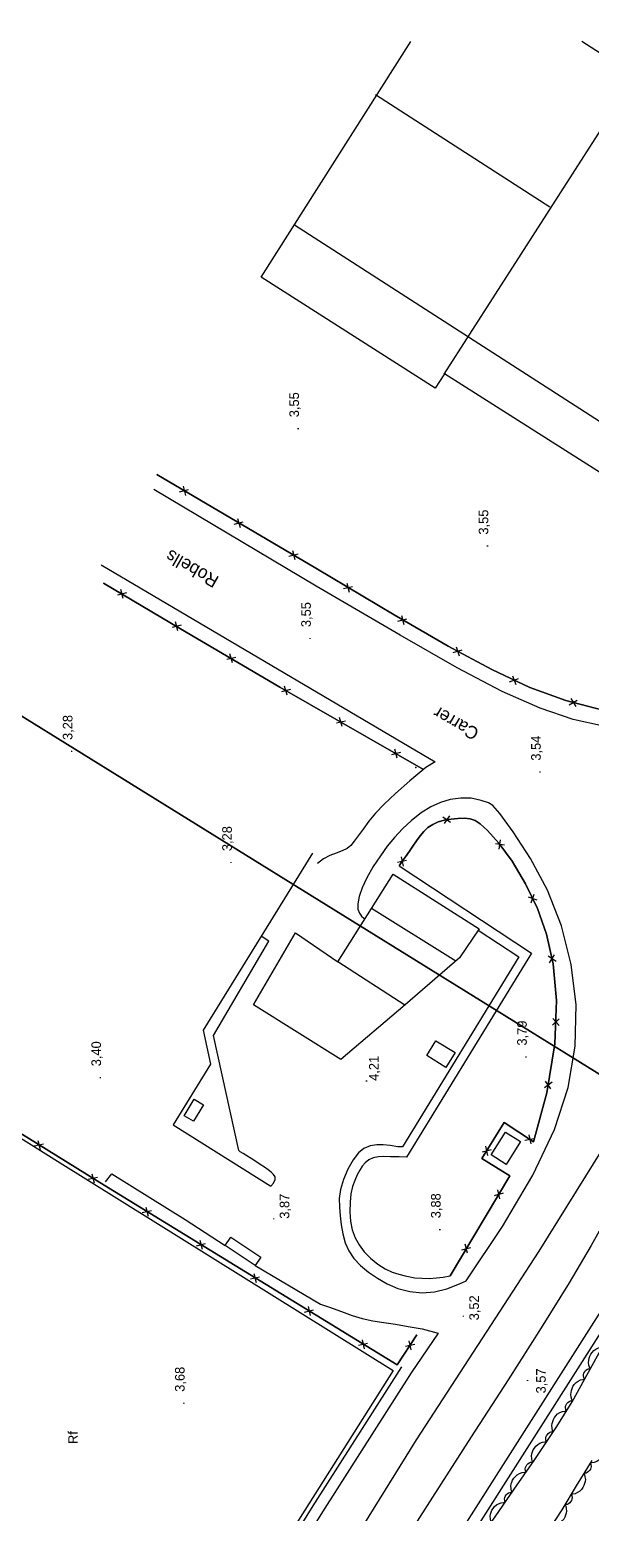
# Model space of a CAD drawing. Extents: x 731154 to 731744, y 4379381 to 4380408.
# Drawn here: x 731353.3 to 731441, y 4379970.3 to 4380201.9 of the extents above; entities that cross this region are included whole.
import ezdxf

# ---------------------------------------------------------------- set-up
doc = ezdxf.new("R2010")
doc.units = 0
doc.layers.get('0').update_dxf_attribs({"linetype": 'CONTINUOUS'})
for name, color, linetype in [('1', 7, 'CONTINUOUS'), ('3', 7, 'CONTINUOUS'), ('36', 7, 'CONTINUOUS'), ('48', 7, 'CONTINUOUS'), ('50', 7, 'CONTINUOUS'), ('51', 7, 'CONTINUOUS'), ('53', 7, 'CONTINUOUS'), ('PATTERN_CLASS', 7, 'CONTINUOUS')]:
    doc.layers.add(name, color=color, linetype=linetype)

msp = doc.modelspace()

# ---------------------------------------------------------------- linework, layer by layer
at = {"layer": '1', "color": 0, "linetype": 'CONTINUOUS'}
for p, q in [((731389.44, 4380163.23), (731412.79, 4380200)), ((731376.7, 4380129.71), (731378.11, 4380130.06)), ((731377.23, 4380130.58), (731377.61, 4380129.17)), ((731385.23, 4380124.69), (731386.64, 4380125.04)), ((731385.76, 4380125.56), (731386.14, 4380124.15)), ((731393.76, 4380119.67), (731395.18, 4380120.02)), ((731394.3, 4380120.54), (731394.68, 4380119.13)), ((731402.27, 4380114.62), (731403.69, 4380114.96)), ((731402.81, 4380115.48), (731403.18, 4380114.07)), ((731368.43, 4380113.94), (731367.01, 4380113.59)), ((731367.89, 4380113.07), (731367.52, 4380114.48)), ((731411.31, 4380110.42), (731411.7, 4380109.02)), ((731376.95, 4380108.9), (731375.54, 4380108.55)), ((731376.41, 4380108.03), (731376.04, 4380109.44)), ((731410.78, 4380109.55), (731412.19, 4380109.91)), ((731419.89, 4380105.51), (731420.32, 4380104.12)), ((731385.48, 4380103.87), (731384.06, 4380103.52)), ((731384.94, 4380103), (731384.56, 4380104.41)), ((731419.39, 4380104.62), (731420.79, 4380105.03)), ((731428.67, 4380101), (731429.17, 4380099.63)), ((731394.01, 4380098.86), (731392.6, 4380098.49)), ((731393.48, 4380097.99), (731393.09, 4380099.39)), ((731428.21, 4380100.08), (731429.59, 4380100.56)), ((731437.51, 4380096.45), (731438.77, 4380097.17)), ((731437.79, 4380097.43), (731438.54, 4380096.18)), ((731402.6, 4380093.94), (731401.19, 4380093.58)), ((731402.08, 4380093.07), (731401.68, 4380094.47)), ((731410.67, 4380088.15), (731410.27, 4380089.55)), ((731411.19, 4380089.03), (731409.78, 4380088.66)), ((731418.99, 4380078.12), (731417.79, 4380078.94)), ((731418.84, 4380079.12), (731417.98, 4380077.94)), ((731426.6, 4380073.94), (731426.79, 4380075.39)), ((731427.43, 4380074.54), (731425.99, 4380074.76)), ((731412.13, 4380072.15), (731410.71, 4380071.83)), ((731411.29, 4380072.72), (731411.57, 4380071.29)), ((731432.51, 4380065.95), (731431.14, 4380066.46)), ((731431.58, 4380065.53), (731432.06, 4380066.91)), ((731435.46, 4380056.41), (731434.24, 4380057.21)), ((731434.46, 4380056.21), (731435.23, 4380057.45)), ((731434.9, 4380046.47), (731435.96, 4380047.47)), ((731435.92, 4380046.42), (731434.94, 4380047.49)), ((731433.66, 4380036.73), (731434.84, 4380037.59)), ((731434.67, 4380036.54), (731433.83, 4380037.74)), ((731431.19, 4380029.34), (731431.5, 4380027.92)), ((731354.02, 4380027.61), (731355.44, 4380027.93)), ((731354.58, 4380028.46), (731354.92, 4380027.05)), ((731423.96, 4380026.69), (731425.37, 4380027.03)), ((731424.81, 4380026.13), (731424.49, 4380027.55)), ((731430.61, 4380028.5), (731432.04, 4380028.79)), ((731362.44, 4380022.4), (731363.86, 4380022.72)), ((731362.99, 4380023.25), (731363.34, 4380021.84)), ((731425.84, 4380019.89), (731427.25, 4380020.26)), ((731426.7, 4380019.35), (731426.36, 4380020.76)), ((731370.88, 4380017.21), (731372.29, 4380017.53)), ((731371.43, 4380018.07), (731371.78, 4380016.65)), ((731379.86, 4380012.89), (731380.22, 4380011.48)), ((731379.31, 4380012.03), (731380.73, 4380012.36)), ((731420.77, 4380011.38), (731422.18, 4380011.75)), ((731421.64, 4380010.84), (731421.29, 4380012.26)), ((731387.75, 4380006.85), (731389.17, 4380007.18)), ((731388.3, 4380007.71), (731388.65, 4380006.3)), ((731396.19, 4380001.67), (731397.61, 4380002)), ((731396.74, 4380002.53), (731397.09, 4380001.12)), ((731404.63, 4379996.5), (731406.05, 4379996.82)), ((731405.18, 4379997.35), (731405.53, 4379995.94)), ((731411.97, 4379996.34), (731413.4, 4379996.65)), ((731412.82, 4379995.76), (731412.53, 4379997.19))]:
    msp.add_line(p, q, dxfattribs=at)
for points in [[(731327.65, 4379803.55), (731344.28, 4379837.3), (731363.59, 4379872.78), (731391.14, 4379920.03), (731420.09, 4379966.58), (731447.8, 4380010.21), (731471.68, 4380048.21), (731502.19, 4380096.4), (731528.62, 4380138.02), (731567.83, 4380200)], [(731329.26, 4379802.75), (731345.88, 4379836.46), (731365.16, 4379871.9), (731392.68, 4379919.1), (731421.61, 4379965.62), (731449.32, 4380009.26), (731473.2, 4380047.26), (731503.71, 4380095.44), (731530.14, 4380137.06), (731569.95, 4380200)], [(731451.4, 4380200), (731493.77, 4380172.85), (731489.69, 4380166.26), (731495.87, 4380162.2), (731484.91, 4380144.46), (731488.29, 4380142.1), (731485.75, 4380138.39), (731482.28, 4380140.42), (731471.71, 4380123.75), (731465.47, 4380127.96), (731460.74, 4380121.01), (731418.05, 4380148.15), (731416.59, 4380145.9), (731389.44, 4380163.23)], [(731373.15, 4380132.4), (731397.95, 4380117.81), (731410.17, 4380110.5), (731418.6, 4380105.63), (731425.46, 4380101.96), (731431.37, 4380099.17), (731436.98, 4380097.12), (731442.75, 4380095.63)], [(731442.85, 4380093.12), (731438.15, 4380094.17), (731432.99, 4380095.92), (731427.07, 4380098.56), (731420.04, 4380102.26), (731411.12, 4380107.34), (731398.01, 4380115), (731372.66, 4380130.06)], [(731364.44, 4380118.34), (731416.57, 4380087.56), (731415.11, 4380086.66), (731412.64, 4380084.61), (731410.39, 4380082.62), (731408.61, 4380080.94), (731407.28, 4380079.54), (731406.24, 4380078.29), (731405.33, 4380077.08), (731404.57, 4380076.01), (731403.97, 4380075.17), (731403.43, 4380074.53), (731402.83, 4380074.04), (731402.09, 4380073.65), (731401.15, 4380073.3), (731400.13, 4380072.92), (731399.17, 4380072.41), (731398.24, 4380071.69)], [(731414.77, 4380086.38), (731392.35, 4380099.21), (731376.86, 4380108.35), (731364.84, 4380115.46)], [(731423.3, 4380061.27), (731429.64, 4380057.11), (731411.47, 4380027.44), (731410.76, 4380027.46), (731409.54, 4380027.67), (731408.45, 4380027.8), (731407.48, 4380027.78), (731406.46, 4380027.61), (731405.47, 4380027.21), (731404.6, 4380026.51), (731403.78, 4380025.42), (731402.96, 4380023.96), (731402.26, 4380022.35), (731401.82, 4380020.83), (731401.63, 4380019.4), (731401.64, 4380018.03), (731401.77, 4380016.67), (731401.94, 4380015.27), (731402.18, 4380013.87), (731402.54, 4380012.5), (731403.1, 4380011.21), (731403.9, 4380010.05), (731404.94, 4380008.96), (731406.18, 4380007.92), (731407.57, 4380006.96), (731409.09, 4380006.06), (731410.78, 4380005.34), (731412.65, 4380004.87), (731414.58, 4380004.69), (731416.47, 4380004.82), (731418.42, 4380005.31), (731420.37, 4380006.07), (731421.45, 4380006.54), (731427.08, 4380015.01), (731431.85, 4380023.03), (731435.22, 4380030.15), (731437.33, 4380036.71), (731438.42, 4380043.17), (731438.58, 4380049.61), (731437.83, 4380055.94), (731436.29, 4380061.96), (731434.1, 4380067.52), (731431.49, 4380072.46), (731428.79, 4380076.62), (731426.68, 4380079.48), (731425.61, 4380080.73), (731424.9, 4380081.16), (731423.75, 4380081.55), (731422.23, 4380081.88), (731420.59, 4380081.92), (731418.95, 4380081.69), (731417.4, 4380081.23), (731415.89, 4380080.55), (731414.38, 4380079.59), (731412.9, 4380078.42), (731411.5, 4380077.12), (731410.23, 4380075.76), (731409.12, 4380074.39), (731408.04, 4380072.91), (731406.93, 4380071.21), (731405.92, 4380069.46), (731405.19, 4380067.88), (731404.74, 4380066.53), (731404.52, 4380065.41), (731404.53, 4380064.56), (731404.76, 4380063.94), (731405.1, 4380063.48), (731405.45, 4380063.14), (731405.61, 4380062.98)], [(731418.93, 4380007.31), (731428.24, 4380022.94), (731423.89, 4380025.63), (731427.37, 4380031.24), (731431.93, 4380028.26), (731434.03, 4380035.87), (731435.29, 4380043.54), (731435.54, 4380050.33), (731435.01, 4380056.02), (731433.99, 4380060.64), (731432.54, 4380064.67), (731430.71, 4380068.54), (731428.63, 4380072.05), (731426.53, 4380074.87), (731424.77, 4380076.84), (731423.62, 4380077.9), (731422.82, 4380078.39), (731422.04, 4380078.65), (731421.16, 4380078.76), (731420.15, 4380078.73), (731419.09, 4380078.64), (731418.04, 4380078.46), (731417.07, 4380078.19), (731416.21, 4380077.81), (731415.46, 4380077.31), (731414.83, 4380076.69), (731414.26, 4380076.01), (731413.68, 4380075.21), (731413.12, 4380074.42), (731412.56, 4380073.63), (731411.95, 4380072.76), (731411.51, 4380072.11), (731410.99, 4380071.31)], [(731397.43, 4380073.31), (731380.39, 4380045.66), (731381.52, 4380040.36), (731375.69, 4380030.9), (731390.94, 4380021.34), (731391.37, 4380021.79), (731391.61, 4380022.35), (731391.6, 4380022.79), (731391.38, 4380023.15), (731391, 4380023.52), (731390.51, 4380023.89), (731389.94, 4380024.28), (731389.29, 4380024.69), (731388.59, 4380025.15), (731387.87, 4380025.62), (731387.2, 4380026.06), (731386.61, 4380026.44), (731386.17, 4380026.71), (731385.96, 4380026.89), (731381.98, 4380044.83), (731390.62, 4380059.55), (731389.44, 4380060.34)], [(731410.99, 4380071.31), (731431.65, 4380057.71), (731412.13, 4380025.83), (731410.95, 4380025.91), (731409.63, 4380025.92), (731408.57, 4380025.94), (731407.73, 4380025.91), (731406.92, 4380025.75), (731406.21, 4380025.44), (731405.65, 4380024.98), (731405.22, 4380024.44), (731404.82, 4380023.8), (731404.43, 4380023.08), (731404.05, 4380022.23), (731403.7, 4380021.26), (731403.45, 4380020.12), (731403.3, 4380018.81), (731403.26, 4380017.33), (731403.37, 4380015.85), (731403.65, 4380014.51), (731404.09, 4380013.28), (731404.71, 4380012.15), (731405.51, 4380011.07), (731406.51, 4380010.06), (731407.63, 4380009.15), (731408.76, 4380008.41), (731409.87, 4380007.88), (731410.91, 4380007.57), (731411.9, 4380007.33), (731413.41, 4380007.04), (731414.52, 4380006.94), (731415.72, 4380006.93), (731416.8, 4380006.99), (731417.86, 4380007.12), (731418.93, 4380007.31)], [(731401.85, 4380041.09), (731388.25, 4380049.65), (731394.78, 4380060.86), (731401.41, 4380056.36), (731410.02, 4380070.03), (731423.47, 4380061.52), (731420.38, 4380056.96), (731411.91, 4380049.65), (731401.85, 4380041.09)], [(731316.9, 4380051.27), (731329.89, 4380043.16), (731364.94, 4380021.46), (731410.65, 4379993.41), (731413.73, 4379998.1)], [(731418.28, 4380039.87), (731415.29, 4380041.7), (731416.7, 4380044.02), (731419.7, 4380042.2), (731418.28, 4380039.87)], [(731392.17, 4379947.06), (731413.7, 4379981.71), (731432.84, 4380011.19), (731448.58, 4380036.5)], [(731377.42, 4380032.33), (731378.99, 4380034.91), (731380.43, 4380034.03), (731378.86, 4380031.45), (731377.42, 4380032.33)], [(731429.92, 4380028.29), (731427.68, 4380024.71), (731425.31, 4380026.19), (731427.56, 4380029.78), (731429.92, 4380028.29)], [(731365.13, 4380022.01), (731366.14, 4380023.25), (731377.56, 4380016.13), (731383.81, 4380012.05)], [(731443.43, 4380016.56), (731440.95, 4380012.05), (731437.5, 4380006.23), (731433.13, 4379999.21), (731427.96, 4379991.1), (731422.23, 4379982.19), (731416.15, 4379972.78), (731409.74, 4379962.69)], [(731388.5, 4380008.96), (731383.81, 4380012.05), (731384.67, 4380013.35), (731389.36, 4380010.26), (731388.5, 4380008.96)], [(731388.5, 4380008.96), (731398.7, 4380002.89), (731400.09, 4380002.42), (731401.95, 4380001.75), (731403.63, 4380001.14), (731405.19, 4380000.67), (731406.84, 4380000.32), (731408.59, 4380000.04), (731410.4, 4379999.76), (731412.37, 4379999.44), (731414.57, 4379999.03), (731417.08, 4379998.4), (731412.86, 4379992.17), (731398.99, 4379970.48), (731372.84, 4379928.29), (731352.82, 4379893.92), (731336.1, 4379863.98), (731325.95, 4379845.46), (731308.73, 4379810.77)], [(731411.34, 4379993.14), (731397.47, 4379971.44), (731371.3, 4379929.21), (731351.26, 4379894.82), (731334.52, 4379864.86), (731324.37, 4379846.32)]]:
    msp.add_lwpolyline(points, dxfattribs=at)
at = {"layer": '3', "color": 0, "linetype": 'CONTINUOUS'}
for p, q in [((731490.41, 4380167.43), (731439.49, 4380200)), ((731417.99, 4380148.07), (731447.96, 4380194.84)), ((731434.51, 4380174.16), (731407.3, 4380191.67)), ((731394.63, 4380171.42), (731464.42, 4380126.42)), ((731406.67, 4380064.71), (731419.82, 4380056.48)), ((731411.84, 4380049.59), (731401.41, 4380056.36))]:
    msp.add_line(p, q, dxfattribs=at)
at = {"layer": '51', "color": 0, "linetype": 'CONTINUOUS'}
msp.add_lwpolyline([(731318.06, 4380050.05), (731358.07, 4380024.98), (731410.01, 4379992.55), (731385.93, 4379954.46), (731357.19, 4379906.54), (731334.16, 4379866.36), (731291.94, 4379889.52), (731252.47, 4379912.14), (731229.26, 4379924.5)], dxfattribs=at)
at = {"layer": '53', "color": 0, "linetype": 'CONTINUOUS'}
for points in [[(731440.81, 4379992.84), (731440.69, 4379993.05), (731440.6, 4379993.4), (731440.54, 4379993.82), (731440.57, 4379994.13), (731440.64, 4379994.45), (731440.72, 4379994.76), (731440.87, 4379995.08), (731441.09, 4379995.38), (731441.35, 4379995.67), (731441.67, 4379995.89), (731442.06, 4379996.07), (731442.42, 4379996.16), (731442.67, 4379996.17), (731442.57, 4379996.43), (731442.51, 4379996.71), (731442.54, 4379996.93), (731442.59, 4379997.13), (731442.71, 4379997.36), (731442.85, 4379997.53), (731443.04, 4379997.7), (731443.23, 4379997.81), (731443.43, 4379997.83), (731443.59, 4379997.84)], [(731438.05, 4379987.83), (731437.93, 4379988.04), (731437.84, 4379988.39), (731437.77, 4379988.81), (731437.8, 4379989.12), (731437.87, 4379989.44), (731437.95, 4379989.75), (731438.1, 4379990.07), (731438.31, 4379990.37), (731438.58, 4379990.66), (731438.89, 4379990.89), (731439.29, 4379991.07), (731439.65, 4379991.15), (731439.89, 4379991.17), (731439.8, 4379991.43), (731439.74, 4379991.71), (731439.76, 4379991.92), (731439.81, 4379992.13), (731439.93, 4379992.36), (731440.07, 4379992.53), (731440.26, 4379992.7), (731440.45, 4379992.81), (731440.65, 4379992.83), (731440.81, 4379992.85)], [(731435.04, 4379982.97), (731434.93, 4379983.18), (731434.86, 4379983.54), (731434.81, 4379983.96), (731434.86, 4379984.27), (731434.94, 4379984.58), (731435.04, 4379984.89), (731435.21, 4379985.2), (731435.44, 4379985.49), (731435.71, 4379985.77), (731436.04, 4379985.97), (731436.45, 4379986.13), (731436.81, 4379986.2), (731437.06, 4379986.2), (731436.97, 4379986.47), (731436.93, 4379986.75), (731436.96, 4379986.97), (731437.02, 4379987.17), (731437.16, 4379987.39), (731437.31, 4379987.55), (731437.5, 4379987.71), (731437.7, 4379987.82), (731437.9, 4379987.82), (731438.06, 4379987.83)], [(731431.84, 4379978.22), (731431.74, 4379978.44), (731431.68, 4379978.8), (731431.65, 4379979.22), (731431.7, 4379979.53), (731431.8, 4379979.84), (731431.9, 4379980.14), (731432.08, 4379980.44), (731432.32, 4379980.73), (731432.61, 4379981), (731432.94, 4379981.19), (731433.35, 4379981.34), (731433.71, 4379981.4), (731433.96, 4379981.39), (731433.89, 4379981.66), (731433.85, 4379981.95), (731433.89, 4379982.16), (731433.95, 4379982.36), (731434.1, 4379982.57), (731434.25, 4379982.73), (731434.45, 4379982.89), (731434.65, 4379982.99), (731434.85, 4379982.99), (731435.01, 4379982.99)], [(731442.85, 4379981.34), (731442.95, 4379981.13), (731443.02, 4379980.77), (731443.06, 4379980.35), (731443.01, 4379980.04), (731442.92, 4379979.73), (731442.82, 4379979.42), (731442.65, 4379979.12), (731442.42, 4379978.83), (731442.14, 4379978.55), (731441.81, 4379978.35), (731441.4, 4379978.19), (731441.04, 4379978.13), (731440.8, 4379978.13), (731440.88, 4379977.87), (731440.92, 4379977.58), (731440.88, 4379977.37), (731440.82, 4379977.16), (731440.68, 4379976.95), (731440.53, 4379976.78), (731440.34, 4379976.62), (731440.14, 4379976.52), (731439.94, 4379976.52), (731439.78, 4379976.51)], [(731428.59, 4379973.52), (731428.49, 4379973.73), (731428.44, 4379974.1), (731428.41, 4379974.52), (731428.47, 4379974.83), (731428.57, 4379975.14), (731428.68, 4379975.44), (731428.87, 4379975.74), (731429.11, 4379976.02), (731429.4, 4379976.28), (731429.74, 4379976.47), (731430.15, 4379976.61), (731430.51, 4379976.66), (731430.76, 4379976.65), (731430.69, 4379976.92), (731430.66, 4379977.21), (731430.71, 4379977.42), (731430.77, 4379977.62), (731430.92, 4379977.83), (731431.08, 4379977.99), (731431.28, 4379978.14), (731431.48, 4379978.23), (731431.68, 4379978.23), (731431.84, 4379978.23)], [(731439.79, 4379976.51), (731439.9, 4379976.3), (731439.97, 4379975.94), (731440.03, 4379975.52), (731439.99, 4379975.21), (731439.91, 4379974.9), (731439.82, 4379974.59), (731439.65, 4379974.28), (731439.43, 4379973.98), (731439.16, 4379973.7), (731438.83, 4379973.49), (731438.43, 4379973.32), (731438.07, 4379973.25), (731437.82, 4379973.24), (731437.91, 4379972.98), (731437.96, 4379972.7), (731437.92, 4379972.48), (731437.87, 4379972.28), (731437.74, 4379972.06), (731437.59, 4379971.89), (731437.4, 4379971.72), (731437.21, 4379971.62), (731437, 4379971.61), (731436.85, 4379971.6)], [(731425.36, 4379968.8), (731425.26, 4379969.01), (731425.21, 4379969.38), (731425.18, 4379969.8), (731425.24, 4379970.11), (731425.34, 4379970.41), (731425.45, 4379970.72), (731425.63, 4379971.02), (731425.87, 4379971.3), (731426.16, 4379971.56), (731426.5, 4379971.75), (731426.91, 4379971.9), (731427.27, 4379971.95), (731427.52, 4379971.94), (731427.45, 4379972.21), (731427.42, 4379972.49), (731427.46, 4379972.7), (731427.53, 4379972.9), (731427.67, 4379973.12), (731427.83, 4379973.28), (731428.03, 4379973.43), (731428.23, 4379973.52), (731428.43, 4379973.52), (731428.59, 4379973.52)], [(731436.88, 4379971.58), (731436.98, 4379971.37), (731437.04, 4379971), (731437.08, 4379970.59), (731437.02, 4379970.27), (731436.93, 4379969.96), (731436.82, 4379969.66), (731436.65, 4379969.36), (731436.41, 4379969.07), (731436.12, 4379968.81), (731435.79, 4379968.61), (731435.38, 4379968.46), (731435.02, 4379968.4), (731434.77, 4379968.41), (731434.84, 4379968.14), (731434.88, 4379967.85), (731434.84, 4379967.64), (731434.78, 4379967.44), (731434.63, 4379967.23), (731434.48, 4379967.07), (731434.28, 4379966.91), (731434.08, 4379966.81), (731433.88, 4379966.81), (731433.72, 4379966.81)]]:
    msp.add_lwpolyline(points, dxfattribs=at)
at = {"layer": 'PATTERN_CLASS', "color": 0, "linetype": 'CONTINUOUS'}
for points in [[(731442.75, 4380095.63), (731436.98, 4380097.12), (731431.37, 4380099.17), (731425.46, 4380101.96), (731418.6, 4380105.63), (731410.17, 4380110.5), (731397.95, 4380117.81), (731373.15, 4380132.4)], [(731364.84, 4380115.46), (731376.86, 4380108.35), (731392.35, 4380099.21), (731414.77, 4380086.38)], [(731410.99, 4380071.31), (731411.51, 4380072.11), (731411.95, 4380072.76), (731412.56, 4380073.63), (731413.12, 4380074.42), (731413.68, 4380075.21), (731414.26, 4380076.01), (731414.83, 4380076.69), (731415.46, 4380077.31), (731416.21, 4380077.81), (731417.07, 4380078.19), (731418.04, 4380078.46), (731419.09, 4380078.64), (731420.15, 4380078.73), (731421.16, 4380078.76), (731422.04, 4380078.65), (731422.82, 4380078.39), (731423.62, 4380077.9), (731424.77, 4380076.84), (731426.53, 4380074.87), (731428.63, 4380072.05), (731430.71, 4380068.54), (731432.54, 4380064.67), (731433.99, 4380060.64), (731435.01, 4380056.02), (731435.54, 4380050.33), (731435.29, 4380043.54), (731434.03, 4380035.87), (731431.93, 4380028.26), (731427.37, 4380031.24), (731423.89, 4380025.63), (731428.24, 4380022.94), (731418.93, 4380007.31)], [(731413.73, 4379998.1), (731410.65, 4379993.41), (731364.94, 4380021.46), (731329.89, 4380043.16), (731316.9, 4380051.27)], [(731420.91, 4379962.42), (731426.55, 4379970.54), (731428.94, 4379974.03), (731432.04, 4379978.52), (731435.57, 4379983.83), (731437.95, 4379987.66), (731440.5, 4379992.29), (731443.91, 4379998.42)], [(731441.03, 4379978.48), (731438.61, 4379974.54), (731436.36, 4379970.79), (731434.27, 4379967.64)]]:
    msp.add_lwpolyline(points, dxfattribs=at)
msp.add_point((731413.59, 4380086.66), dxfattribs=at)

# ---------------------------------------------------------------- texts
at = {"layer": '36', "color": 0, "linetype": 'CONTINUOUS'}
msp.add_text('Rf', height=1.5, rotation=90, dxfattribs=at).set_placement((731360.81, 4379981.07))
at = {"layer": '48', "color": 0, "linetype": 'CONTINUOUS'}
for s, p in [(' 3,55', (731395.33, 4380140.8)), ('.', (731395.33, 4380139.3)), (' 3,55', (731424.88, 4380122.48)), ('.', (731424.88, 4380120.98)), (' 3,55', (731397.18, 4380108.04)), ('.', (731397.18, 4380106.54)), (' 3,28', (731359.97, 4380090.42)), (' 3,54', (731433.07, 4380087.19)), ('.', (731359.97, 4380088.92)), ('.', (731433.07, 4380085.69)), (' 3,28', (731384.85, 4380073.07)), ('.', (731384.85, 4380071.57)), (' 3,79', (731430.89, 4380042.71)), (' 3,40', (731364.43, 4380039.48)), (' 4,21', (731407.76, 4380037.21)), ('.', (731430.89, 4380041.21)), ('.', (731364.43, 4380037.98)), ('.', (731405.99, 4380037.48)), (' 3,87', (731393.82, 4380015.68)), (' 3,88', (731417.44, 4380015.75)), ('.', (731391.5, 4380015.94)), ('.', (731417.44, 4380014.25)), (' 3,52', (731423.42, 4379999.82)), ('.', (731421.11, 4380000.76)), (' 3,68', (731377.48, 4379988.67)), (' 3,57', (731433.85, 4379988.41)), ('.', (731431.12, 4379990.71)), ('.', (731377.48, 4379987.17))]:
    msp.add_text(s, height=1.5, rotation=90, dxfattribs=at).set_placement(p)
at = {"layer": '50', "color": 0, "linetype": 'CONTINUOUS'}
for s, p in [('Robells', (731383, 4380116.36)), ('Carrer', (731423.62, 4380092.55))]:
    msp.add_text(s, height=2, rotation=150.1371, dxfattribs=at).set_placement(p)

# ---------------------------------------------------------------- meshes
at = {"color": 0, "linetype": 'CONTINUOUS'}
mesh = msp.add_polyface(dxfattribs=at)
corners = [(731154.5, 4379381), (731154.5, 4379381), (731154.5, 4379571.96), (731462.5, 4379381), (731154.5, 4379746.49), (731744, 4379381), (731154.5, 4380407.5), (731744, 4380042.01), (731744, 4380407.5)]
mesh.append_faces([[corners[k] for k in face] for face in [(0, 1, 3, 2), (2, 3, 5, 4), (4, 5, 7, 6), (6, 7, 8, 8)]], dxfattribs={"vtx0": -1, "vtx2": -1, "color": 0})
mesh = msp.add_polyface(dxfattribs=at)
corners = [(731164.5, 4379391), (731164.5, 4379391), (731164.5, 4379575.76), (731462.5, 4379391), (731164.5, 4379744.09), (731734, 4379391), (731164.5, 4380211), (731734, 4379857.91), (731462.5, 4380211), (731734, 4380042.67), (731734, 4380211)]
mesh.append_faces([[corners[k] for k in face] for face in [(0, 1, 3, 2), (2, 3, 5, 4), (4, 5, 7, 6), (6, 7, 9, 8), (8, 9, 10, 10)]], dxfattribs={"vtx0": -1, "vtx2": -1, "color": 0})

doc.saveas('drawing.dxf')
